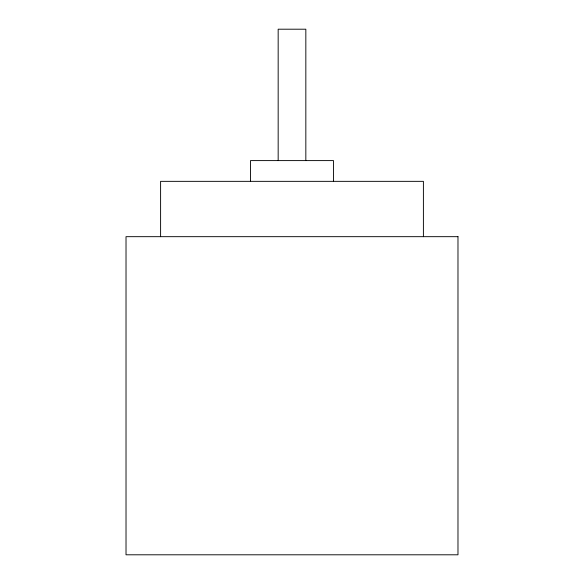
<?xml version="1.0" encoding="UTF-8"?>
<svg xmlns="http://www.w3.org/2000/svg" width="584" height="584" viewBox="0 0 584 584"><rect width="100%" height="100%" fill="white"/><g stroke="black" fill="none" stroke-linecap="round" stroke-linejoin="round"><path stroke-width="0.88" d="M423.4 236.673L423.4 181.347L160.6 181.347L160.6 236.673M333.493 181.347L333.493 160.6L250.507 160.6L250.507 181.347M305.833 160.6L305.833 29.2L278.166 29.2L278.166 160.6M457.98 236.673L126.02 236.673L126.02 554.8L457.98 554.8L457.98 236.673"/></g></svg>
